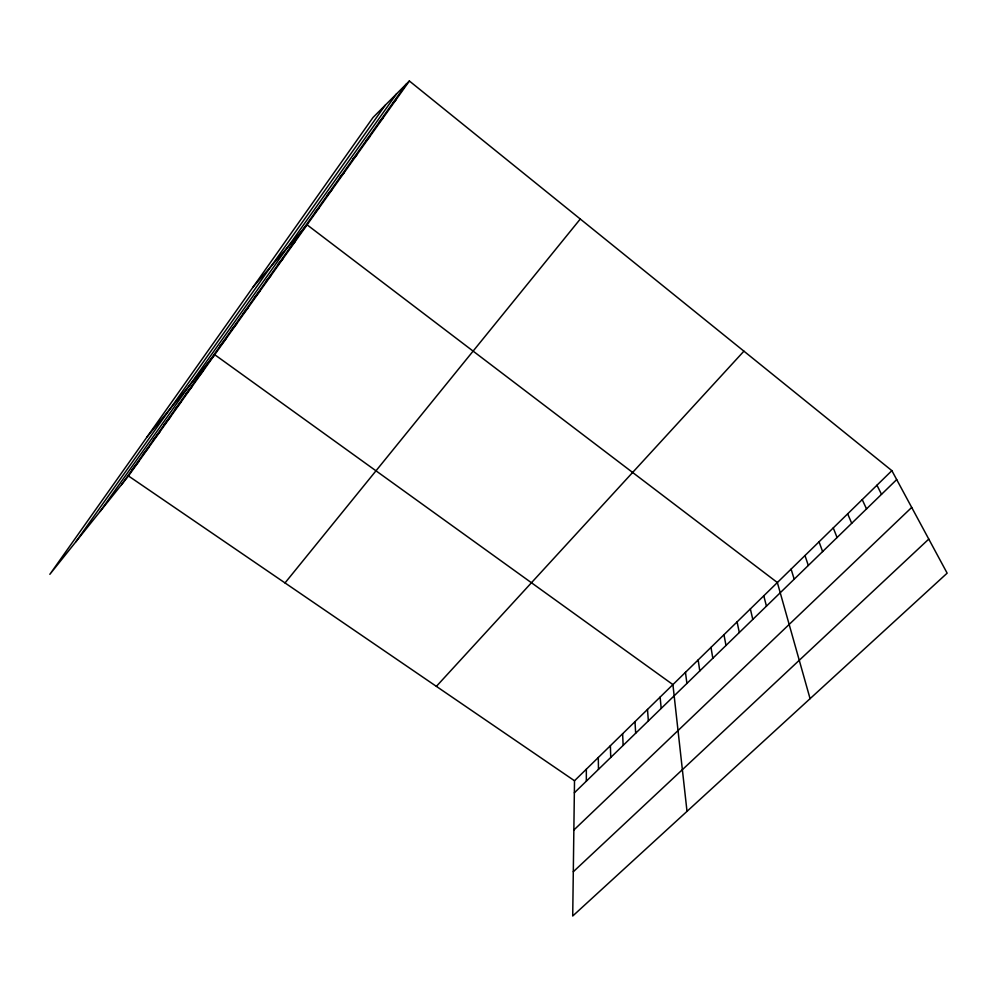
<?xml version="1.0" encoding="UTF-8"?>
<svg xmlns="http://www.w3.org/2000/svg" width="997" height="997" viewBox="0 0 997 997"><rect width="100%" height="100%" fill="white"/><g stroke="black" fill="none" stroke-linecap="round" stroke-linejoin="round"><path stroke-width="1.5" d="M891.866 470.646L574.509 780.763L572.714 916.006L947.15 573.163L891.866 470.646L409.368 80.994L373.04 117.459L49.85 574.322L128.488 475.968L409.368 80.994M75.847 541.807L385.278 105.171M100.124 511.436L396.494 93.905M121.584 484.617L406.253 84.122M132.028 469.923L138.82 461.449M142.596 455.043L149.276 446.743M153.301 439.989L159.856 431.875M164.131 424.759L170.562 416.808M175.098 409.318L181.392 401.567M285.017 582.933L580.279 219.028M186.202 393.703L192.371 386.138M197.443 377.875L203.475 370.523M147.132 436.798L214.729 354.708L672.913 684.603L687.008 811.359M220.025 346.109L225.783 339.154M231.354 330.169L236.962 323.427M242.832 314.03L248.29 307.5M254.447 297.679L259.756 291.373M266.211 281.129L271.371 275.047M278.138 264.367L283.123 258.522M290.202 247.381L295.025 241.773M253.213 286.837L307.088 224.824L777.361 582.547L810.075 698.673M314.815 212.76L319.302 207.65M327.365 195.1L331.665 190.265M340.077 177.217L344.202 172.643M352.963 159.096L356.889 154.797M436.374 686.372L743.912 351.168M366.024 140.727L369.75 136.701M379.246 122.108L382.786 118.381M392.656 103.239L395.983 99.812M574.347 792.814L896.689 479.594M573.861 830.015L911.707 507.436M573.3 871.739L928.78 539.09M128.488 475.968L574.509 780.763M876.961 485.227L881.51 494.338M862.218 499.622L866.518 508.919M847.662 513.854L851.712 523.3M833.268 527.912L837.069 537.533M819.048 541.807L822.612 551.578M804.99 555.553L808.318 565.473M791.095 569.125L794.198 579.195M763.777 595.807L766.444 606.164M750.355 608.93L752.797 619.411M737.082 621.904L739.313 632.509M723.959 634.715L725.99 645.458M710.986 647.402L712.818 658.269M698.162 659.939L699.782 670.931M685.462 672.339L686.908 683.443M660.126 697.09L661.185 708.431M647.489 709.453L648.362 720.893M634.989 721.666L635.675 733.219M622.627 733.742L623.137 745.407M610.388 745.694L610.737 757.458M598.3 757.508L598.474 769.372M586.336 769.198L586.336 781.162"/></g></svg>
